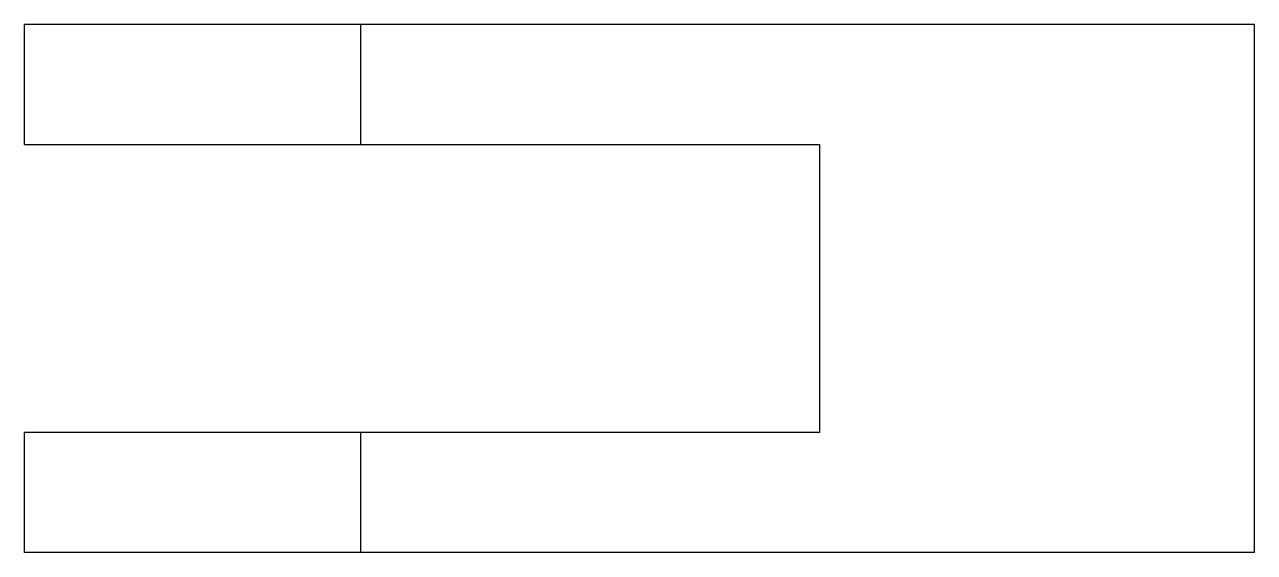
# Model space of a CAD drawing. Header units: metres. Extents: x -13.1 to 38.1, y -22 to 0.
import ezdxf

# ---------------------------------------------------------------- set-up
doc = ezdxf.new("R2010")
doc.units = ezdxf.units.M

msp = doc.modelspace()

# ---------------------------------------------------------------- linework, layer by layer
for points in [[(-13.1, -5), (-13.1, -4.9), (-13.1, -4.8), (-13.1, -4.7), (-13.1, -4.6), (-13.1, -4.5), (-13.1, -4.4), (-13.1, -4.3), (-13.1, -4.2), (-13.1, -4.1), (-13.1, -4), (-13.1, -3.9), (-13.1, -3.8), (-13.1, -3.7), (-13.1, -3.6), (-13.1, -3.5), (-13.1, -3.4), (-13.1, -3.3), (-13.1, -3.2), (-13.1, -3.1), (-13.1, -3), (-13.1, -2.9), (-13.1, -2.8), (-13.1, -2.7), (-13.1, -2.6), (-13.1, -2.5), (-13.1, -2.4), (-13.1, -2.3), (-13.1, -2.2), (-13.1, -2.1), (-13.1, -2), (-13.1, -1.9), (-13.1, -1.8), (-13.1, -1.7), (-13.1, -1.6), (-13.1, -1.5), (-13.1, -1.4), (-13.1, -1.3), (-13.1, -1.2), (-13.1, -1.1), (-13.1, -1), (-13.1, -0.9), (-13.1, -0.8), (-13.1, -0.7), (-13.1, -0.6), (-13.1, -0.5), (-13.1, -0.4), (-13.1, -0.3), (-13.1, -0.2), (-13.1, -0.1), (-13.1, 0)], [(0.9, 0), (0.851, 0), (0.802, 0), (0.753, 0), (0.662, 0), (0.517, 0), (0.372, 0), (0.227, 0), (0.007, 0), (-0.227, 0), (-0.46, 0), (-0.716, 0), (-1.026, 0), (-1.337, 0), (-1.647, 0), (-2.001, 0), (-2.373, 0), (-2.744, 0), (-3.122, 0), (-3.536, 0), (-3.951, 0), (-4.365, 0), (-4.792, 0), (-5.228, 0), (-5.664, 0), (-6.1, 0), (-6.536, 0), (-6.972, 0), (-7.408, 0), (-7.835, 0), (-8.249, 0), (-8.664, 0), (-9.078, 0), (-9.456, 0), (-9.827, 0), (-10.199, 0), (-10.553, 0), (-10.863, 0), (-11.174, 0), (-11.484, 0), (-11.74, 0), (-11.973, 0), (-12.207, 0), (-12.427, 0), (-12.572, 0), (-12.717, 0), (-12.862, 0), (-12.953, 0), (-13.002, 0), (-13.051, 0), (-13.1, 0)], [(0.9, -5), (0.9, -4.9), (0.9, -4.8), (0.9, -4.7), (0.9, -4.6), (0.9, -4.5), (0.9, -4.4), (0.9, -4.3), (0.9, -4.2), (0.9, -4.1), (0.9, -4), (0.9, -3.9), (0.9, -3.8), (0.9, -3.7), (0.9, -3.6), (0.9, -3.5), (0.9, -3.4), (0.9, -3.3), (0.9, -3.2), (0.9, -3.1), (0.9, -3), (0.9, -2.9), (0.9, -2.8), (0.9, -2.7), (0.9, -2.6), (0.9, -2.5), (0.9, -2.4), (0.9, -2.3), (0.9, -2.2), (0.9, -2.1), (0.9, -2), (0.9, -1.9), (0.9, -1.8), (0.9, -1.7), (0.9, -1.6), (0.9, -1.5), (0.9, -1.4), (0.9, -1.3), (0.9, -1.2), (0.9, -1.1), (0.9, -1), (0.9, -0.9), (0.9, -0.8), (0.9, -0.7), (0.9, -0.6), (0.9, -0.5), (0.9, -0.4), (0.9, -0.3), (0.9, -0.2), (0.9, -0.1), (0.9, 0)], [(38.1, 0), (37.356, 0), (36.612, 0), (35.868, 0), (35.124, 0), (34.38, 0), (33.636, 0), (32.892, 0), (32.148, 0), (31.404, 0), (30.66, 0), (29.916, 0), (29.172, 0), (28.428, 0), (27.684, 0), (26.94, 0), (26.196, 0), (25.452, 0), (24.708, 0), (23.964, 0), (23.22, 0), (22.476, 0), (21.732, 0), (20.988, 0), (20.244, 0), (19.5, 0), (18.756, 0), (18.012, 0), (17.268, 0), (16.524, 0), (15.78, 0), (15.036, 0), (14.292, 0), (13.548, 0), (12.804, 0), (12.06, 0), (11.316, 0), (10.572, 0), (9.828, 0), (9.084, 0), (8.34, 0), (7.596, 0), (6.852, 0), (6.108, 0), (5.364, 0), (4.62, 0), (3.876, 0), (3.132, 0), (2.388, 0), (1.644, 0), (0.9, 0)], [(38.1, -22), (38.1, -21.56), (38.1, -21.12), (38.1, -20.68), (38.1, -20.24), (38.1, -19.8), (38.1, -19.36), (38.1, -18.92), (38.1, -18.48), (38.1, -18.04), (38.1, -17.6), (38.1, -17.16), (38.1, -16.72), (38.1, -16.28), (38.1, -15.84), (38.1, -15.4), (38.1, -14.96), (38.1, -14.52), (38.1, -14.08), (38.1, -13.64), (38.1, -13.2), (38.1, -12.76), (38.1, -12.32), (38.1, -11.88), (38.1, -11.44), (38.1, -11), (38.1, -10.56), (38.1, -10.12), (38.1, -9.68), (38.1, -9.24), (38.1, -8.8), (38.1, -8.36), (38.1, -7.92), (38.1, -7.48), (38.1, -7.04), (38.1, -6.6), (38.1, -6.16), (38.1, -5.72), (38.1, -5.28), (38.1, -4.84), (38.1, -4.4), (38.1, -3.96), (38.1, -3.52), (38.1, -3.08), (38.1, -2.64), (38.1, -2.2), (38.1, -1.76), (38.1, -1.32), (38.1, -0.88), (38.1, -0.44), (38.1, 0)], [(-13.1, -5), (-13.051, -5), (-13.002, -5), (-12.953, -5), (-12.862, -5), (-12.717, -5), (-12.572, -5), (-12.427, -5), (-12.207, -5), (-11.973, -5), (-11.74, -5), (-11.484, -5), (-11.174, -5), (-10.863, -5), (-10.553, -5), (-10.199, -5), (-9.827, -5), (-9.456, -5), (-9.078, -5), (-8.664, -5), (-8.249, -5), (-7.835, -5), (-7.408, -5), (-6.972, -5), (-6.536, -5), (-6.1, -5), (-5.664, -5), (-5.228, -5), (-4.792, -5), (-4.365, -5), (-3.951, -5), (-3.536, -5), (-3.122, -5), (-2.744, -5), (-2.373, -5), (-2.001, -5), (-1.647, -5), (-1.337, -5), (-1.026, -5), (-0.716, -5), (-0.46, -5), (-0.227, -5), (0.007, -5), (0.227, -5), (0.372, -5), (0.517, -5), (0.662, -5), (0.753, -5), (0.802, -5), (0.851, -5), (0.9, -5)], [(0.9, -5), (1.282, -5), (1.664, -5), (2.046, -5), (2.428, -5), (2.81, -5), (3.192, -5), (3.574, -5), (3.956, -5), (4.338, -5), (4.72, -5), (5.102, -5), (5.484, -5), (5.866, -5), (6.248, -5), (6.63, -5), (7.012, -5), (7.394, -5), (7.776, -5), (8.158, -5), (8.54, -5), (8.922, -5), (9.304, -5), (9.686, -5), (10.068, -5), (10.45, -5), (10.832, -5), (11.214, -5), (11.596, -5), (11.978, -5), (12.36, -5), (12.742, -5), (13.124, -5), (13.506, -5), (13.888, -5), (14.27, -5), (14.652, -5), (15.034, -5), (15.416, -5), (15.798, -5), (16.18, -5), (16.562, -5), (16.944, -5), (17.326, -5), (17.708, -5), (18.09, -5), (18.472, -5), (18.854, -5), (19.236, -5), (19.618, -5), (20, -5)], [(20, -5), (20, -5.24), (20, -5.48), (20, -5.72), (20, -5.96), (20, -6.2), (20, -6.44), (20, -6.68), (20, -6.92), (20, -7.16), (20, -7.4), (20, -7.64), (20, -7.88), (20, -8.12), (20, -8.36), (20, -8.6), (20, -8.84), (20, -9.08), (20, -9.32), (20, -9.56), (20, -9.8), (20, -10.04), (20, -10.28), (20, -10.52), (20, -10.76), (20, -11), (20, -11.24), (20, -11.48), (20, -11.72), (20, -11.96), (20, -12.2), (20, -12.44), (20, -12.68), (20, -12.92), (20, -13.16), (20, -13.4), (20, -13.64), (20, -13.88), (20, -14.12), (20, -14.36), (20, -14.6), (20, -14.84), (20, -15.08), (20, -15.32), (20, -15.56), (20, -15.8), (20, -16.04), (20, -16.28), (20, -16.52), (20, -16.76), (20, -17)], [(0.9, -17), (0.851, -17), (0.802, -17), (0.753, -17), (0.662, -17), (0.517, -17), (0.372, -17), (0.227, -17), (0.007, -17), (-0.227, -17), (-0.46, -17), (-0.716, -17), (-1.026, -17), (-1.337, -17), (-1.647, -17), (-2.001, -17), (-2.373, -17), (-2.744, -17), (-3.122, -17), (-3.536, -17), (-3.951, -17), (-4.365, -17), (-4.792, -17), (-5.228, -17), (-5.664, -17), (-6.1, -17), (-6.536, -17), (-6.972, -17), (-7.408, -17), (-7.835, -17), (-8.249, -17), (-8.664, -17), (-9.078, -17), (-9.456, -17), (-9.827, -17), (-10.199, -17), (-10.553, -17), (-10.863, -17), (-11.174, -17), (-11.484, -17), (-11.74, -17), (-11.973, -17), (-12.207, -17), (-12.427, -17), (-12.572, -17), (-12.717, -17), (-12.862, -17), (-12.953, -17), (-13.002, -17), (-13.051, -17), (-13.1, -17)], [(-13.1, -22), (-13.1, -21.9), (-13.1, -21.8), (-13.1, -21.7), (-13.1, -21.6), (-13.1, -21.5), (-13.1, -21.4), (-13.1, -21.3), (-13.1, -21.2), (-13.1, -21.1), (-13.1, -21), (-13.1, -20.9), (-13.1, -20.8), (-13.1, -20.7), (-13.1, -20.6), (-13.1, -20.5), (-13.1, -20.4), (-13.1, -20.3), (-13.1, -20.2), (-13.1, -20.1), (-13.1, -20), (-13.1, -19.9), (-13.1, -19.8), (-13.1, -19.7), (-13.1, -19.6), (-13.1, -19.5), (-13.1, -19.4), (-13.1, -19.3), (-13.1, -19.2), (-13.1, -19.1), (-13.1, -19), (-13.1, -18.9), (-13.1, -18.8), (-13.1, -18.7), (-13.1, -18.6), (-13.1, -18.5), (-13.1, -18.4), (-13.1, -18.3), (-13.1, -18.2), (-13.1, -18.1), (-13.1, -18), (-13.1, -17.9), (-13.1, -17.8), (-13.1, -17.7), (-13.1, -17.6), (-13.1, -17.5), (-13.1, -17.4), (-13.1, -17.3), (-13.1, -17.2), (-13.1, -17.1), (-13.1, -17)], [(20, -17), (19.618, -17), (19.236, -17), (18.854, -17), (18.472, -17), (18.09, -17), (17.708, -17), (17.326, -17), (16.944, -17), (16.562, -17), (16.18, -17), (15.798, -17), (15.416, -17), (15.034, -17), (14.652, -17), (14.27, -17), (13.888, -17), (13.506, -17), (13.124, -17), (12.742, -17), (12.36, -17), (11.978, -17), (11.596, -17), (11.214, -17), (10.832, -17), (10.45, -17), (10.068, -17), (9.686, -17), (9.304, -17), (8.922, -17), (8.54, -17), (8.158, -17), (7.776, -17), (7.394, -17), (7.012, -17), (6.63, -17), (6.248, -17), (5.866, -17), (5.484, -17), (5.102, -17), (4.72, -17), (4.338, -17), (3.956, -17), (3.574, -17), (3.192, -17), (2.81, -17), (2.428, -17), (2.046, -17), (1.664, -17), (1.282, -17), (0.9, -17)], [(0.9, -22), (0.9, -21.9), (0.9, -21.8), (0.9, -21.7), (0.9, -21.6), (0.9, -21.5), (0.9, -21.4), (0.9, -21.3), (0.9, -21.2), (0.9, -21.1), (0.9, -21), (0.9, -20.9), (0.9, -20.8), (0.9, -20.7), (0.9, -20.6), (0.9, -20.5), (0.9, -20.4), (0.9, -20.3), (0.9, -20.2), (0.9, -20.1), (0.9, -20), (0.9, -19.9), (0.9, -19.8), (0.9, -19.7), (0.9, -19.6), (0.9, -19.5), (0.9, -19.4), (0.9, -19.3), (0.9, -19.2), (0.9, -19.1), (0.9, -19), (0.9, -18.9), (0.9, -18.8), (0.9, -18.7), (0.9, -18.6), (0.9, -18.5), (0.9, -18.4), (0.9, -18.3), (0.9, -18.2), (0.9, -18.1), (0.9, -18), (0.9, -17.9), (0.9, -17.8), (0.9, -17.7), (0.9, -17.6), (0.9, -17.5), (0.9, -17.4), (0.9, -17.3), (0.9, -17.2), (0.9, -17.1), (0.9, -17)], [(0.9, -22), (0.851, -22), (0.802, -22), (0.753, -22), (0.662, -22), (0.517, -22), (0.372, -22), (0.227, -22), (0.007, -22), (-0.227, -22), (-0.46, -22), (-0.716, -22), (-1.026, -22), (-1.337, -22), (-1.647, -22), (-2.001, -22), (-2.373, -22), (-2.744, -22), (-3.122, -22), (-3.536, -22), (-3.951, -22), (-4.365, -22), (-4.792, -22), (-5.228, -22), (-5.664, -22), (-6.1, -22), (-6.536, -22), (-6.972, -22), (-7.408, -22), (-7.835, -22), (-8.249, -22), (-8.664, -22), (-9.078, -22), (-9.456, -22), (-9.827, -22), (-10.199, -22), (-10.553, -22), (-10.863, -22), (-11.174, -22), (-11.484, -22), (-11.74, -22), (-11.973, -22), (-12.207, -22), (-12.427, -22), (-12.572, -22), (-12.717, -22), (-12.862, -22), (-12.953, -22), (-13.002, -22), (-13.051, -22), (-13.1, -22)], [(38.1, -22), (37.356, -22), (36.612, -22), (35.868, -22), (35.124, -22), (34.38, -22), (33.636, -22), (32.892, -22), (32.148, -22), (31.404, -22), (30.66, -22), (29.916, -22), (29.172, -22), (28.428, -22), (27.684, -22), (26.94, -22), (26.196, -22), (25.452, -22), (24.708, -22), (23.964, -22), (23.22, -22), (22.476, -22), (21.732, -22), (20.988, -22), (20.244, -22), (19.5, -22), (18.756, -22), (18.012, -22), (17.268, -22), (16.524, -22), (15.78, -22), (15.036, -22), (14.292, -22), (13.548, -22), (12.804, -22), (12.06, -22), (11.316, -22), (10.572, -22), (9.828, -22), (9.084, -22), (8.34, -22), (7.596, -22), (6.852, -22), (6.108, -22), (5.364, -22), (4.62, -22), (3.876, -22), (3.132, -22), (2.388, -22), (1.644, -22), (0.9, -22)]]:
    msp.add_lwpolyline(points)

doc.saveas('drawing.dxf')
